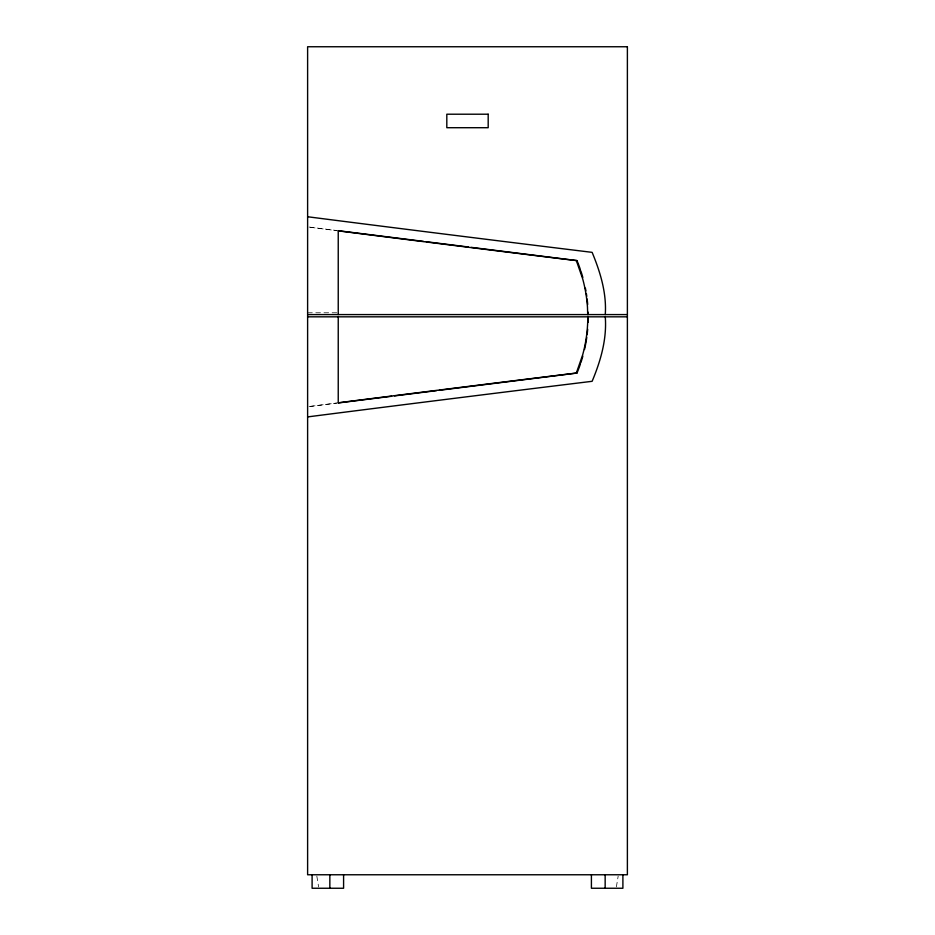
<?xml version="1.0" encoding="UTF-8"?>
<svg xmlns="http://www.w3.org/2000/svg" width="935" height="935" viewBox="0 0 935 935"><rect width="100%" height="100%" fill="white"/><g stroke="black" fill="none" stroke-linecap="round" stroke-linejoin="round"><path stroke-width="0.7" stroke-dasharray="4.67 3.51" d="M616.375 886.906L618.175 876.107M310.397 406.363L336.845 402.985M309.064 406.596L336.577 403.16M307.615 312.781L336.787 312.781M309.064 227.065L336.577 230.501M310.397 227.298L336.845 230.676M316.825 876.107L318.625 886.906"/><path stroke-width="1.4" d="M338.236 316.825L338.236 402.81A401.793 2.957 -7.1 0 1 565.231 374.409L576.334 373.053L582.669 354.856A137.854 132.057 90 0 0 587.799 316.825M338.026 402.973L391.613 396.265M394.512 395.902L436.505 390.643M439.403 390.281L576.988 373.053A146.176 145.918 -90 0 0 580.39 364.054M338.236 314.581L338.236 230.852A401.793 2.957 7.1 0 0 565.231 259.252L576.988 260.608A146.176 145.918 -90 0 1 580.39 269.607M307.615 314.581L627.385 314.581M307.615 316.825L627.385 316.825M576.334 373.053L576.988 373.053M338.026 230.688L423.473 241.382M426.372 241.744L468.365 247.004M471.263 247.366L576.988 260.608M576.334 260.608L582.669 278.805A138.076 132.267 -90 0 1 587.472 307.218L587.718 314.581M588.057 312.126L588.138 314.581M622.897 874.763L622.897 888.25L591.411 888.25L591.411 874.763M605.272 314.581C606.733 293.052 600.282 272.015 592.124 252.356L565.231 249.061A401.723 2.957 7.1 0 1 307.615 216.756M605.272 316.825C606.99 339.113 600.656 360.968 592.124 381.305L565.231 384.601A401.723 2.957 -7.1 0 0 307.615 416.905M605.155 874.763L605.155 888.25M343.589 874.763L343.589 888.25L312.103 888.25L312.103 874.763M329.845 874.763L329.845 888.25M580.822 270.905A146.176 145.918 -90 0 1 582.832 277.473M585.38 288.167A146.176 145.918 -90 0 1 585.894 290.867M586.362 293.567A146.176 145.918 -90 0 1 586.771 296.29M587.122 299.013A146.176 145.918 -90 0 1 587.694 304.483M588.22 316.825A146.176 145.918 -90 0 1 588.115 322.33M587.694 329.178A146.176 145.918 -90 0 1 587.122 334.648M586.771 337.371A146.176 145.918 -90 0 1 584.515 349.526M582.832 356.188A146.176 145.918 -90 0 1 580.822 362.757M627.385 46.75L307.615 46.75L307.615 874.763L627.385 874.763L627.385 46.75M488.187 114.21L446.813 114.21L446.813 127.709L488.187 127.709L488.187 114.21"/></g></svg>
